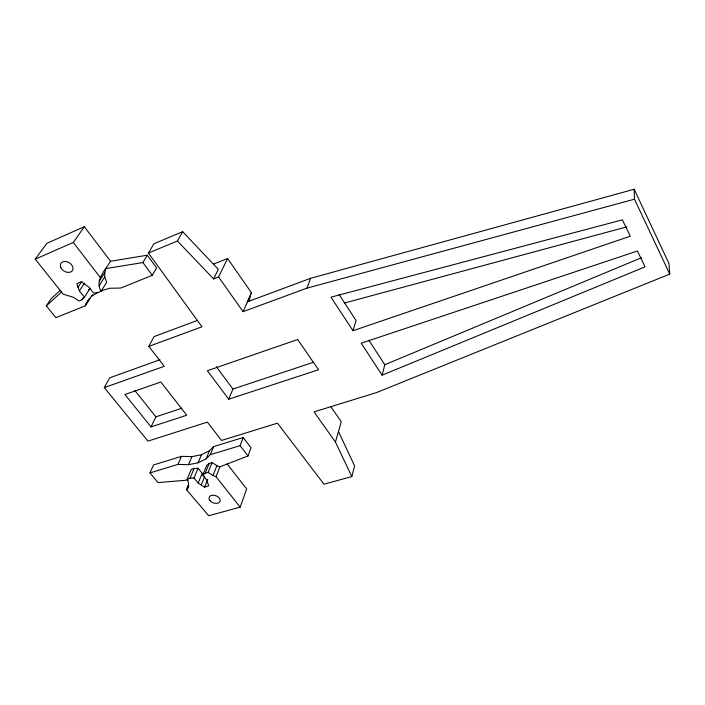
<?xml version="1.0" encoding="UTF-8"?>
<svg xmlns="http://www.w3.org/2000/svg" width="705" height="705" viewBox="0 0 705 705"><rect width="100%" height="100%" fill="white"/><g stroke="black" fill="none" stroke-linecap="round" stroke-linejoin="round"><path stroke-width="1.06" d="M110.544 261.255L84.336 226.702L46.83 243.357L35.25 259.14L63.142 294.152L73.435 297.29L78.986 301.053L82.027 299.704L84.494 297.149L79.392 290.954L76.836 283.754L81.11 281.815L88.574 286.829L93.677 293.077L97.951 292.663L101.062 291.28C94.576 280.22 105.336 270.13 110.544 261.255L147.274 255.21L156.589 267.856L152.333 275.294L120.749 288.054L110.006 288.248L100.709 290.848M101.062 291.28L106.631 282.361L104.737 276.933L104.789 272.571L105.882 268.579L142.895 262.577L147.274 255.21M249.411 300.912L249.905 296.629L251.429 292.725L227.6 258.515L213.386 264.163M382.136 375.166L361.18 343.22L637.417 251.015L645.057 266.86L382.136 375.166L384.798 364.723L368.856 340.224M159.973 359.735L109.742 377.792L104.287 387.609L147.927 441.145L207.367 422.119L221.529 440.449L277.462 423.176L323.974 484.203L351.821 476.589L354.597 465.873L338.453 431.495M351.821 476.589L335.439 442.07L341.255 421.687L330.715 406.556M60.216 290.434L51.315 298.497L46.31 305.864L55.871 317.655L85.279 305.829L88.821 299.14M352.976 330.715L330.971 297.166L622.392 219.845L630.279 236.201L352.976 330.715L356.051 320.537L339.043 294.417M188.42 484.714L186.376 489.596L208.724 515.734L240.149 507.133L246.68 488.97L227.133 463.908M186.376 489.596L187.142 489.614L188.323 486.679L188.596 483.374L187.151 479.136L190.05 478.193L193.972 478.034L198.202 483.04L204.626 487.155L208.68 485.868L206.918 480.246L202.696 475.214L206.688 465.441L209.156 463.511L212.082 462.55L216.902 465.723L219.881 466.86L248.019 455.959L251.042 447.79L243.243 437.505L213.633 446.6L209.464 450.751L201.507 454.716L191.945 456.628L181.502 456.355L153.628 464.921L149.936 472.923L157.99 482.634L188.297 480.026M227.6 258.515L218.559 276.986L243.102 311.654L306.939 288.142L310.623 278.299L634.165 189.266L668.983 263.564L669.75 274.104L376.461 392.597L314.06 411.87L335.439 442.07M149.936 472.923L177.986 464.401L188.499 464.692L198.123 462.797L206.133 458.849L210.319 454.69L240.132 445.648L243.243 437.505M240.149 507.133L216.012 476.668L219.881 466.86M216.012 476.668L212.998 475.523L216.902 465.723M204.626 487.155L207.772 479.312M202.696 475.214L205.181 473.284L208.134 472.332L212.082 462.55M205.181 473.284L209.156 463.511M201.163 485.137L204.741 476.333M198.202 483.04L202.203 473.266L198.026 468.279L194.139 468.446L191.266 469.389L187.151 479.136M210.319 454.69L213.633 446.6M206.133 458.849L209.464 450.751M228.737 399.206L318.528 369.755L297.686 339.51L207.358 370.733L228.737 399.206L232.941 389.045L313.61 362.229M193.972 478.034L198.026 468.279M198.123 462.797L201.507 454.716M187.142 489.614L188.773 485.71M190.05 478.193L194.139 468.446M188.499 464.692L191.945 456.628M177.986 464.401L181.502 456.355M243.102 311.654L251.429 292.725M247.499 302.101L249.905 296.629M151.037 426.895L186.754 415.219L160.819 382.013L124.908 394.509L151.037 426.895L155.893 416.84L181.943 408.213M148.429 253.051L177.413 240.995L213.597 278.916L218.338 269.328L182.674 231.689L153.963 243.736L148.429 253.051L201.982 326.803L148.843 346.375L164.247 366.3L104.287 387.609M148.843 346.375L154.025 336.602L197.576 320.387M177.413 240.995L182.674 231.689M99.132 285.825L104.737 276.933M85.279 305.829L89.984 298.391M85.878 303.785L92.628 294.602M99.158 281.445L104.789 272.571M84.494 297.149L90.196 288.239M82.027 299.704L83.172 297.924M79.392 290.954L84.591 282.961M77.911 287.508L81.974 281.304M35.25 259.14L73.311 242.458L84.336 226.702M88.363 290.152L89.588 288.874M46.31 305.864L61.749 291.905M91.456 296.452L97.854 292.319M384.798 364.723L641.576 257.686M213.597 278.916L218.559 276.986M247.429 301.828L310.623 278.299M306.939 288.142L634.474 199.189L634.165 189.266M344.719 302.956L626.851 226.869M208.134 472.332L212.998 475.523M202.203 473.266L203.666 474.306M134.884 390.552L155.893 416.84M73.311 242.458L100.242 277.435M240.132 445.648L248.019 455.959M216.338 366.732L232.941 389.045M142.895 262.577L152.333 275.294M634.474 199.189L669.75 274.104M209.949 500.603A5.799 3.825 20.4 0 0 219.625 502.048A5.799 3.825 20.4 0 0 214.214 495.28A5.799 3.825 20.4 0 0 209.949 500.603M60.868 267.627A6.821 4.926 31.8 0 0 71.795 271.319A6.821 4.926 31.8 0 0 67.363 261.846A6.821 4.926 31.8 0 0 60.868 267.627"/></g></svg>
